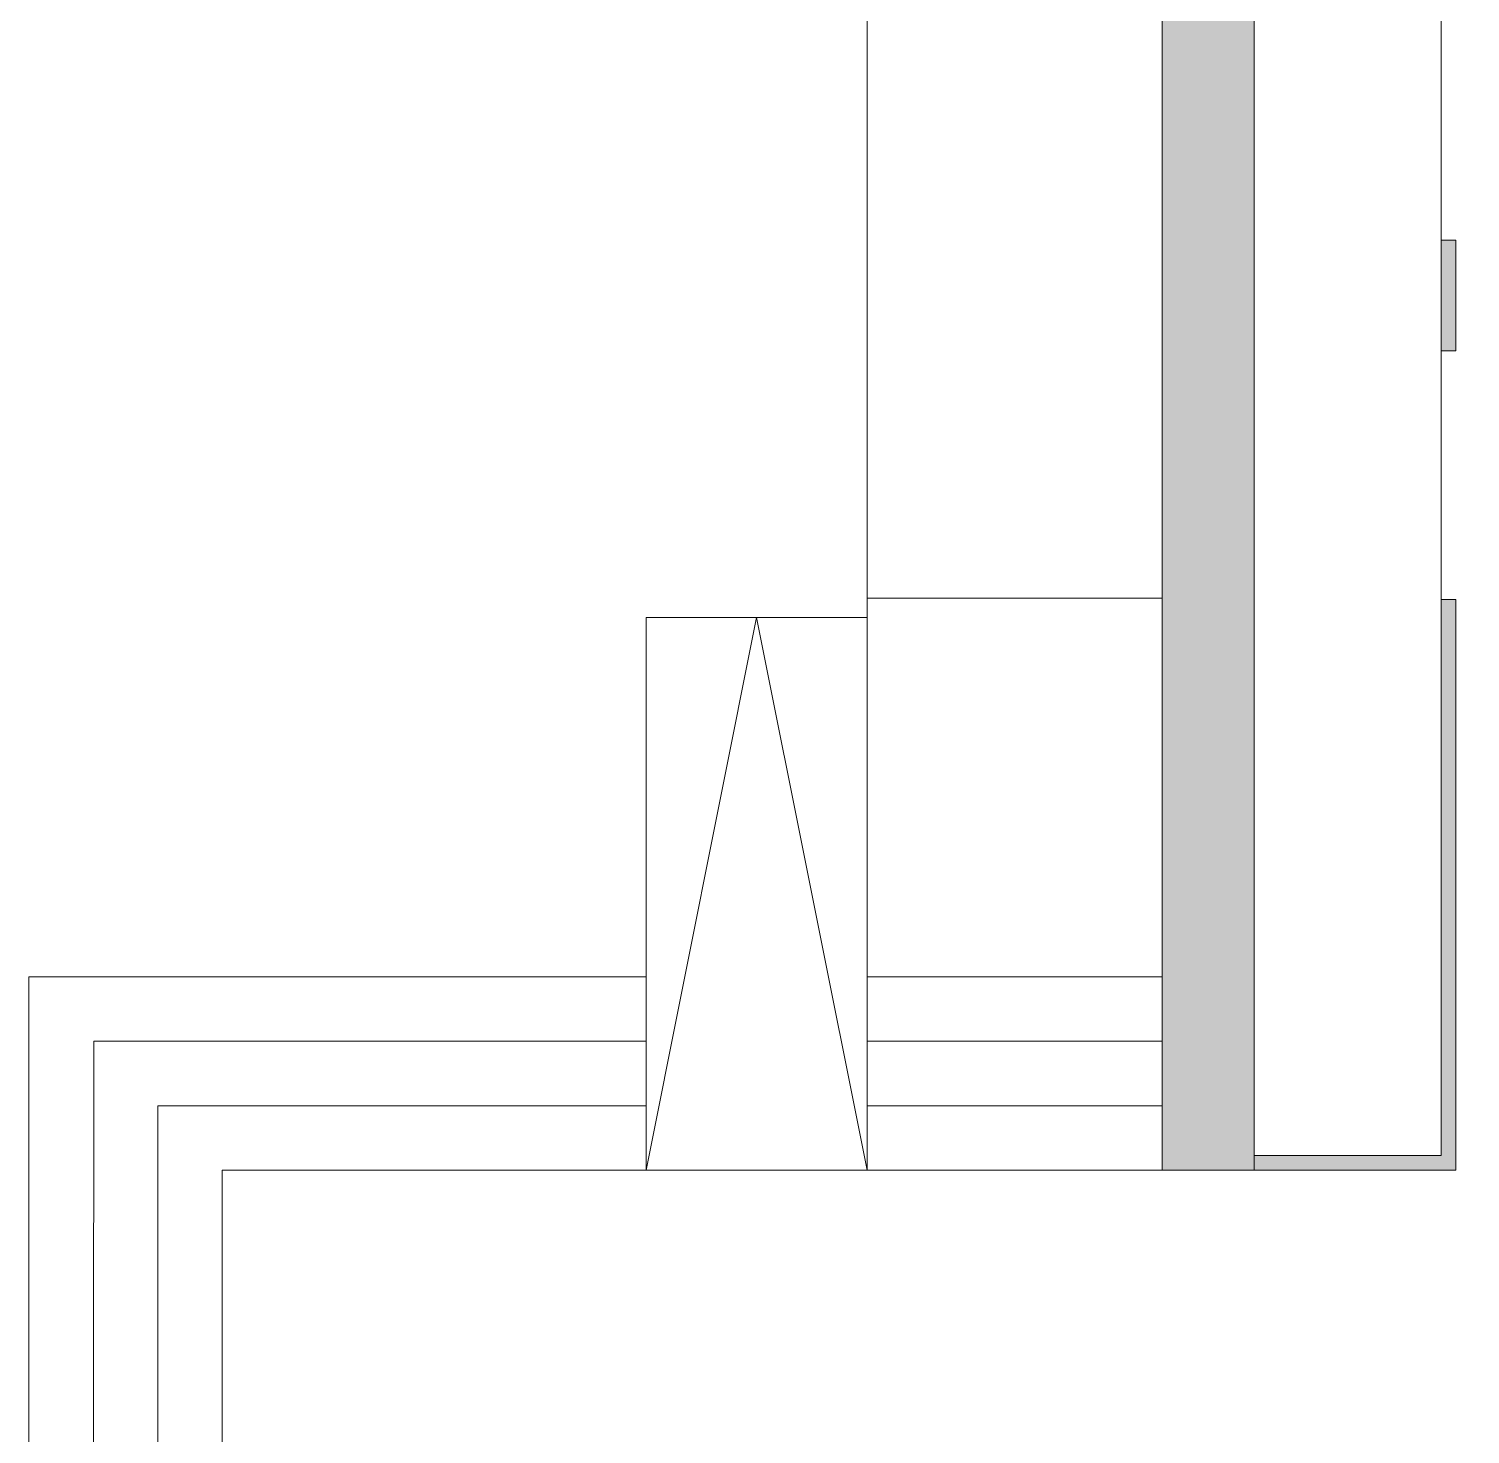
# Model space of a CAD drawing. Header units: inches. Extents: x 50200 to 250609, y 23637 to 115190.
# Drawn here: x 183138 to 190961, y 94739 to 102367 of the extents above; entities that cross this region are included whole.
import ezdxf

# ---------------------------------------------------------------- set-up
doc = ezdxf.new("R2010")
doc.units = ezdxf.units.IN
doc.header["$LTSCALE"] = 200
doc.header["$MEASUREMENT"] = 0
doc.linetypes.add('Volllinie', pattern=[0])
doc.layers.add('Grundebene', color=7, linetype='Continuous')

# ---------------------------------------------------------------- blocks, each defined once
blk = doc.blocks.new('Color_Area-1A1A')
at = {"layer": 'Grundebene', "true_color": 0x000000, "transparency": 33554687}
blk.add_hatch(color=18, dxfattribs=at).paths.add_polyline_path([(190883.5, 99270.1), (190803.5, 99270.1), (190803.5, 96251.1), (189788.5, 96251.1), (189788.5, 96171.1), (190883.5, 96171.1)], flags=0)
at = {"layer": 'Grundebene', "color": 18, "linetype": 'Volllinie', "lineweight": 13, "true_color": 0x000000}
for p, q in [((190883.5, 99270.1), (190803.5, 99270.1)), ((190803.5, 99270.1), (190803.5, 96251.1)), ((190883.5, 96171.1), (190883.5, 99270.1)), ((190803.5, 96251.1), (189788.5, 96251.1)), ((189788.5, 96251.1), (189788.5, 96171.1)), ((189788.5, 96171.1), (190883.5, 96171.1))]:
    blk.add_line(p, q, dxfattribs=at)
blk = doc.blocks.new('Color_Area-1E25')
at = {"layer": 'Grundebene', "true_color": 0x000000, "transparency": 33554687}
blk.add_hatch(color=18, dxfattribs=at).paths.add_polyline_path([(189288.5, 103521.1), (189788.5, 103521.1), (189788.5, 96171.1), (189288.5, 96171.1)], flags=0)
at = {"layer": 'Grundebene', "color": 18, "linetype": 'Volllinie', "lineweight": 13, "true_color": 0x000000}
for p, q in [((189288.5, 103521.1), (189788.5, 103521.1)), ((189288.5, 96171.1), (189288.5, 103521.1)), ((189788.5, 103521.1), (189788.5, 96171.1)), ((189788.5, 96171.1), (189288.5, 96171.1))]:
    blk.add_line(p, q, dxfattribs=at)
blk = doc.blocks.new('Gruppe-138-27B1')
at = {"layer": 'Grundebene', "color": 18, "linetype": 'Volllinie', "lineweight": 13, "true_color": 0x000000}
for p, q in [((187688.5, 96871.1), (189288.5, 96871.1)), ((188288.5, 96871.1), (189288.5, 96871.1)), ((187688.5, 96521.1), (189288.5, 96521.1))]:
    blk.add_line(p, q, dxfattribs=at)
blk.add_lwpolyline([(187688.5, 97221.1), (189288.5, 97221.1), (189288.5, 96171.1), (187688.5, 96171.1), (187688.5, 97221.1)], dxfattribs=at)
blk = doc.blocks.new('Gruppe-139-27B7')
at = {"layer": 'Grundebene', "color": 18, "linetype": 'Volllinie', "lineweight": 13, "true_color": 0x000000}
for points in [[(186488.5, 99171.1), (187688.5, 99171.1), (187688.5, 96171.1), (186488.5, 96171.1), (186488.5, 99171.1)], [(186488.5, 96171.1), (187088.5, 99171.1), (187688.5, 96171.1)]]:
    blk.add_lwpolyline(points, dxfattribs=at)
blk = doc.blocks.new('Gruppe-140-27BB')
at = {"layer": 'Grundebene', "color": 18, "linetype": 'Volllinie', "lineweight": 13, "true_color": 0x000000}
for points in [[(186488.5, 97221.1), (183138.5, 97221.1), (183138.5, 92930.5), (183488.5, 92930.5)], [(186488.5, 96871.1), (183490.9, 96871.1), (183488.3, 92930.5), (183838.5, 92930.5)], [(186488.5, 96521.1), (183838.5, 96521.1), (183838.5, 92930.5), (184188.5, 92930.5)], [(186488.5, 96171.1), (184188.5, 96171.1), (184188.5, 89774.3)]]:
    blk.add_lwpolyline(points, dxfattribs=at)
blk = doc.blocks.new('Color_Area-3002')
at = {"layer": 'Grundebene', "true_color": 0x000000, "transparency": 33554687}
blk.add_hatch(color=18, dxfattribs=at).paths.add_polyline_path([(190883.5, 101220.1), (190883.5, 100620.1), (190803.5, 100620.1), (190803.5, 101220.1)], flags=0)
at = {"layer": 'Grundebene', "color": 18, "linetype": 'Volllinie', "lineweight": 13, "true_color": 0x000000}
for p, q in [((190803.5, 100620.1), (190803.5, 101220.1)), ((190803.5, 101220.1), (190883.5, 101220.1)), ((190883.5, 101220.1), (190883.5, 100620.1)), ((190883.5, 100620.1), (190803.5, 100620.1))]:
    blk.add_line(p, q, dxfattribs=at)

msp = doc.modelspace()

# ---------------------------------------------------------------- linework, layer by layer
at = {"layer": 'Grundebene', "color": 18, "linetype": 'Volllinie', "lineweight": 13, "true_color": 0x000000}
msp.add_line((187688.5, 99275.8), (189288.5, 99275.8), dxfattribs=at)
for points in [[(192988.5, 112610.5), (192988.5, 114548.5), (188290.4, 114548.5), (188290.4, 103521.1), (189788.5, 103521.1), (189788.5, 96251.1), (190803.5, 96251.1), (190803.5, 112610.5), (192988.5, 112610.5)], [(187688.5, 97221.1), (187688.5, 104514.8), (186331.5, 104514.8), (186331.5, 104530.5)], [(189288.5, 103521.1), (189788.5, 103521.1), (189788.5, 96171.1), (189288.5, 96171.1), (189288.5, 103521.1)], [(190883.5, 101220.1), (190883.5, 100620.1), (190803.5, 100620.1), (190803.5, 101220.1), (190883.5, 101220.1)], [(190883.5, 99270.1), (190803.5, 99270.1), (190803.5, 96251.1), (189788.5, 96251.1), (189788.5, 96171.1), (190883.5, 96171.1), (190883.5, 99270.1)]]:
    msp.add_lwpolyline(points, dxfattribs=at)

# ---------------------------------------------------------------- block references
at = {"layer": 'Grundebene'}
for name in ['Color_Area-1E25', 'Color_Area-3002', 'Color_Area-1A1A', 'Gruppe-139-27B7', 'Gruppe-140-27BB', 'Gruppe-138-27B1']:
    msp.add_blockref(name, (0, 0), dxfattribs=at)

doc.saveas('drawing.dxf')
